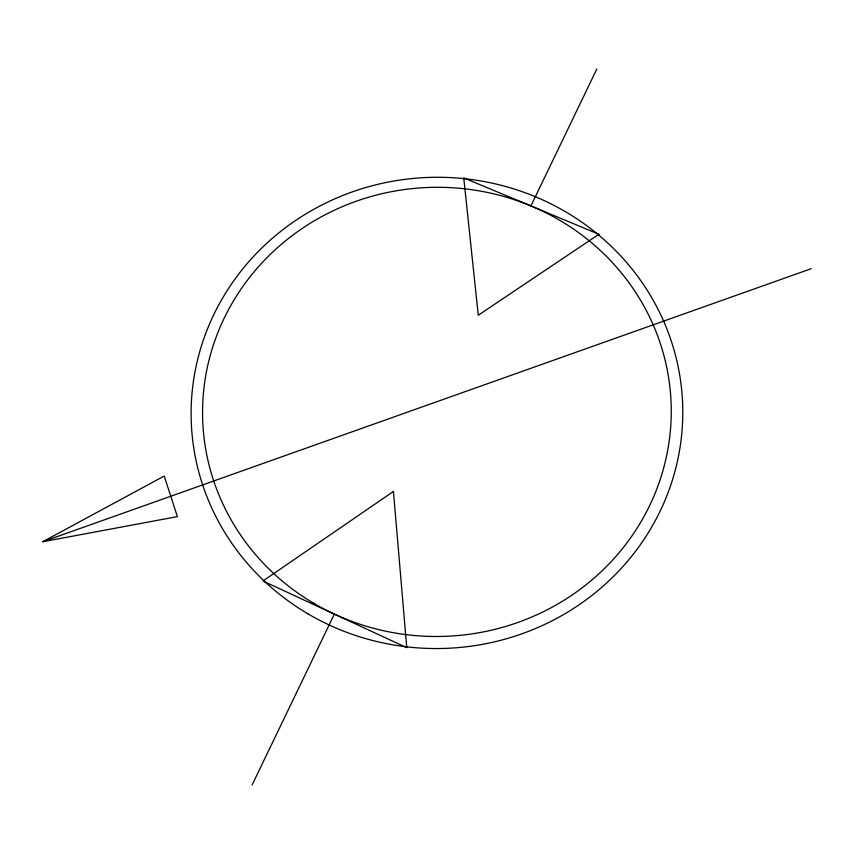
<?xml version="1.0" encoding="UTF-8"?>
<svg xmlns="http://www.w3.org/2000/svg" width="854" height="854" viewBox="0 0 854 854"><rect width="100%" height="100%" fill="white"/><g stroke="black" fill="none" stroke-linecap="round" stroke-linejoin="round"><path stroke-width="1.28" d="M252.079 785.007L334.362 614.111M530.91 205.921L596.839 68.993M42.7 541.756L164.203 476.041L177.386 516.617L42.7 541.756L811.3 268.658M393.438 491.434L262.947 580.987L406.76 647.695L393.438 491.434M598.921 234.284L478.272 315.233L463.754 177.91L598.921 234.284M313.589 603.202A234.359 224.591 -1.8 0 0 671.148 418.15A234.359 224.591 -1.8 0 0 325.982 214.333A234.359 224.591 -1.8 0 0 313.589 603.202M308.038 613.887A245.856 235.629 -1.8 0 0 682.688 418.962A245.856 235.629 -1.8 0 0 320.101 205.889A245.856 235.629 -1.8 0 0 308.038 613.887"/></g></svg>
